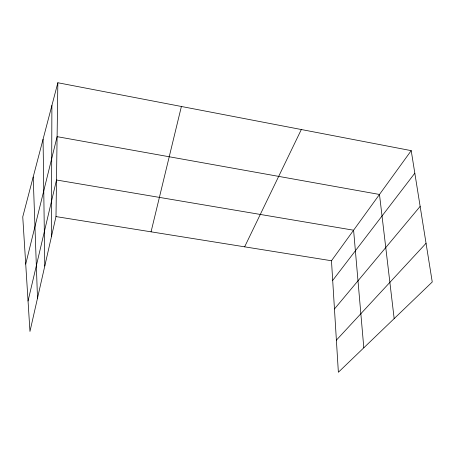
<?xml version="1.0" encoding="UTF-8"?>
<svg xmlns="http://www.w3.org/2000/svg" width="455" height="455" viewBox="0 0 455 455"><rect width="100%" height="100%" fill="white"/><g stroke="black" fill="none" stroke-linecap="round" stroke-linejoin="round"><path stroke-width="0.68" d="M51.432 236.697L51.893 105.503M57.848 82.747L22.75 216.876L29.962 331.45L55.988 216.586L57.848 82.747L411.212 150.639L432.25 281.992L338.372 372.253L331.479 260.755L411.212 150.639M28.045 300.988L56.5 179.998L353.598 230.213L363.807 347.796M151.06 231.828L181.391 106.487M25.719 264.082L57.102 136.654L379.481 194.461L394.161 318.614M244.631 246.832L301.329 129.527M332.696 280.405L414.818 173.179M334.465 308.973L420.141 206.405M336.387 340.147L426.051 243.294M55.988 216.586L331.479 260.755M33.192 176.972L37.498 298.19M43.066 139.241L44.783 266.038"/></g></svg>
